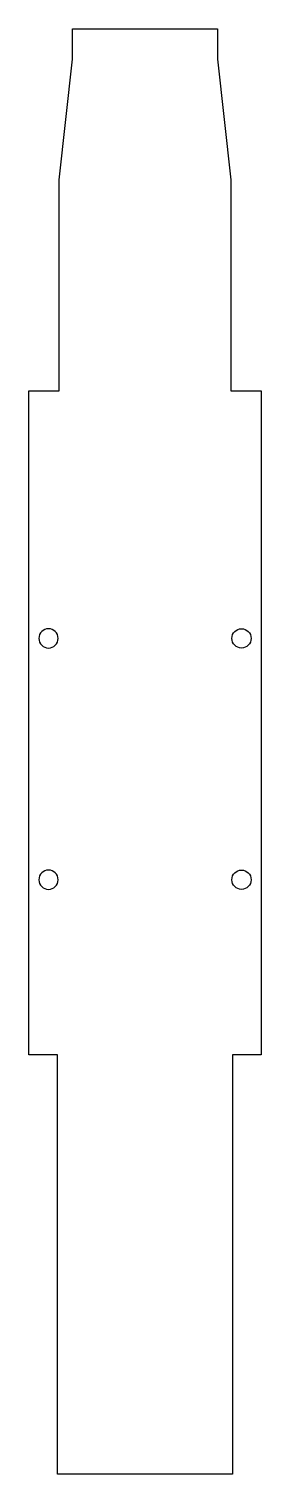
# Model space of a CAD drawing. Header units: millimetres. Extents: x -19 to 19, y -179 to 60.
import ezdxf

# ---------------------------------------------------------------- set-up
doc = ezdxf.new("R2010")
doc.units = ezdxf.units.MM
doc.layers.get('0').update_dxf_attribs({"linetype": 'CONTINUOUS'})

msp = doc.modelspace()

# ---------------------------------------------------------------- linework, layer by layer
msp.add_lwpolyline([(14.5, -179.5), (-14.5, -179.5), (-14.5, -110), (-19.25, -110), (-19.25, 0), (-14.25, 0), (-14.25, 35), (-12, 55), (-12, 60), (12, 60), (12, 55), (14.25, 35), (14.25, 0), (19.25, 0), (19.25, -110), (14.5, -110)], close=True)
at = {"extrusion": (0, 0, -1)}
for centre in [(16, -41), (16, -81)]:
    msp.add_circle(centre, 1.6, dxfattribs=at)
for centre in [(16, -41), (16, -81)]:
    msp.add_circle(centre, 1.6)

doc.saveas('drawing.dxf')
